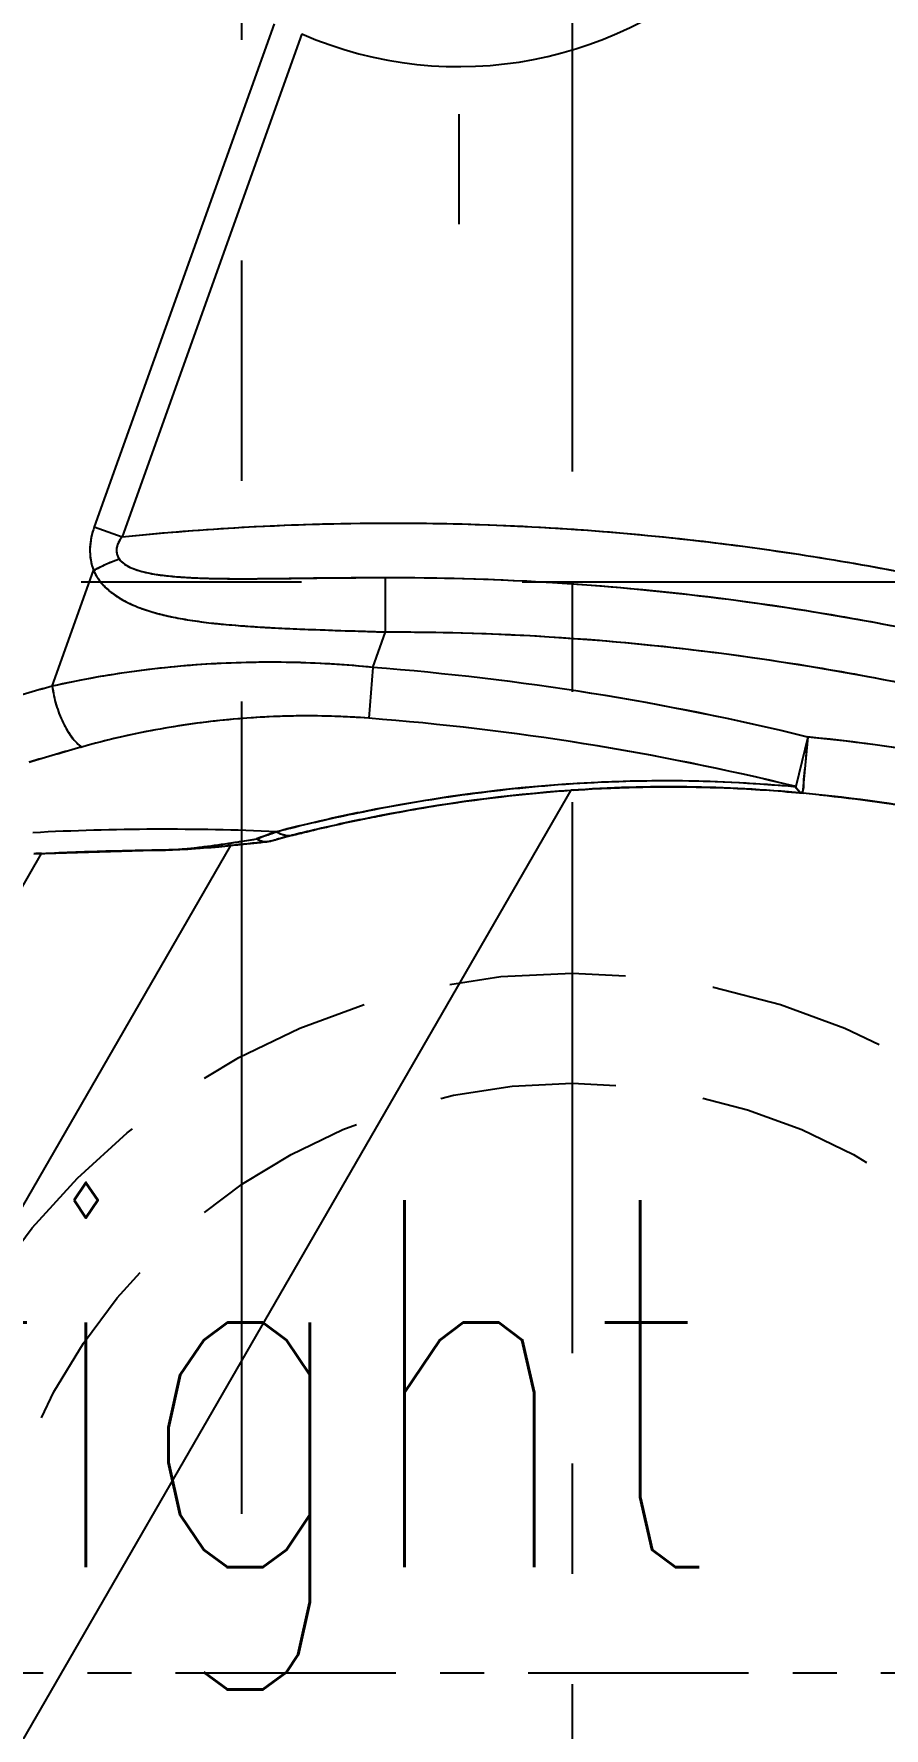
# Model space of a CAD drawing. Header units: millimetres. Extents: x 28656 to 29764, y -21384 to -20601.
# Drawn here: x 29198.39 to 29206.11, y -20912.67 to -20897.3 of the extents above; entities that cross this region are included whole.
import ezdxf

# ---------------------------------------------------------------- set-up
doc = ezdxf.new("R2010")
doc.units = ezdxf.units.MM
doc.header["$LTSCALE"] = 8
for name, pattern in [('CENTER', [2, 1.25, -0.25, 0.25, -0.25]), ('CENTER2', [1.125, 0.75, -0.125, 0.125, -0.125]), ('HIDDEN', [0.375, 0.25, -0.125])]:
    doc.linetypes.add(name, pattern=pattern)
for name, color, linetype in [('Cav-cor', 30, 'Continuous'), ('CL', 1, 'Continuous'), ('PIN', 5, 'Continuous'), ('PRODUCT', 1, 'Continuous')]:
    doc.layers.add(name, color=color, linetype=linetype)
doc.styles.add('txt', font='txt.shx', dxfattribs={"width": 0.75, "height": 3.2})

msp = doc.modelspace()

# ---------------------------------------------------------------- linework, layer by layer
at = {"linetype": 'CENTER', "ltscale": 0.5}
msp.add_line((29203.28, -20648.266), (29203.28, -20998.266), dxfattribs=at)
at = {"color": 8, "linetype": 'CENTER', "ltscale": 0.2}
msp.add_line((29193.28, -20912.166), (29213.28, -20912.166), dxfattribs=at)
at = {"color": 8, "linetype": 'HIDDEN', "ltscale": 0.8}
for radius in [6.35, 5.35]:
    msp.add_circle((29203.28, -20912.166), radius, dxfattribs=at)
at = {"layer": 'Cav-cor', "color": 241}
for p, q in [((29200.574, -20897.206), (29198.943, -20901.769)), ((29200.826, -20897.297), (29199.195, -20901.859)), ((29198.943, -20901.769), (29199.195, -20901.859)), ((29198.562, -20903.214), (29198.937, -20902.165)), ((29201.586, -20902.722), (29201.585, -20902.228)), ((29201.471, -20903.044), (29201.586, -20902.722)), ((29201.471, -20903.044), (29201.435, -20903.505)), ((29205.417, -20903.676), (29205.307, -20904.125)), ((29205.417, -20903.676), (29205.369, -20904.184)), ((29203.267, -20904.158), (29192.601, -20922.633)), ((29200.574, -20904.542), (29200.595, -20904.534)), ((29200.74, -20904.567), (29200.747, -20904.565)), ((29189.624, -20922.948), (29200.183, -20904.659)), ((29200.074, -20904.67), (29200.183, -20904.659)), ((29200.515, -20904.624), (29200.52, -20904.623)), ((29188.179, -20922.545), (29198.465, -20904.731))]:
    msp.add_line(p, q, dxfattribs=at)
for centre, radius, start, end in [((29202.251, -20894.024), 3.57, 246.4702, 24.2664), ((29199.587, -20927.474), 24.502, 76.2405, 85.5901), ((29206.325, -20931.267), 29.107, 105.4683, 106.4656), ((29199.587, -20927.474), 24.04, 76.2282, 85.5901), ((29206.588, -20931.324), 28.63, 105.7239, 106.7194), ((29204.233, -20918.399), 14.332, 93.8917, 101.0129), ((29204.26, -20918.25), 14.126, 94.0295, 101.2171), ((29204.166, -20916.859), 12.732, 84.5658, 94.0482), ((29204.356, -20919.052), 14.997, 100.9958, 102.7588), ((29204.413, -20919.091), 14.981, 101.1634, 102.9238), ((29199.587, -20927.474), 22.962, 87.4836, 93), ((29205.426, -20918.074), 14.376, 109.7254, 110.4022), ((29204.447, -20919.448), 15.403, 102.9811, 104.4839), ((29204.514, -20919.521), 15.423, 104.1646, 104.7135), ((29204.479, -20919.381), 15.279, 103.1421, 104.1393), ((29204.394, -20919.223), 15.172, 102.7571, 102.9767), ((29204.453, -20919.272), 15.167, 102.9206, 103.1411), ((29198.617, -20894.296), 10.458, 277.9879, 278.4095), ((29198.287, -20892.047), 12.732, 278.3989, 278.5463), ((29200.5, -20904.482), 0.143, 257.108, 276.2458), ((29199.559, -20900.662), 4.076, 283.6429, 284.75), ((29199.587, -20927.474), 22.771, 92.8241, 93)]:
    msp.add_arc(centre, radius, start, end, dxfattribs=at)
for points, knots in [([(29198.943, -20901.769), (29198.92, -20901.833), (29198.898, -20901.935), (29198.907, -20902.07), (29198.925, -20902.135), (29198.937, -20902.165)], [0, 0, 0, 0, 0.509157, 0.758187, 1, 1, 1, 1]), ([(29199.195, -20901.859), (29199.876, -20901.79), (29201.244, -20901.708), (29203.299, -20901.762), (29205.341, -20901.99), (29206.686, -20902.253), (29207.352, -20902.411)], [0, 0, 0, 0, 0.25001, 0.500011, 0.750007, 1, 1, 1, 1]), ([(29199.195, -20901.859), (29199.184, -20901.874), (29199.163, -20901.905), (29199.143, -20901.957), (29199.143, -20902.012), (29199.159, -20902.045), (29199.169, -20902.06)], [0, 0, 0, 0, 0.256064, 0.510112, 0.758239, 1, 1, 1, 1]), ([(29198.937, -20902.165), (29198.973, -20902.144), (29199.049, -20902.105), (29199.128, -20902.074), (29199.169, -20902.06)], [0, 0, 0, 0, 0.49145, 1, 1, 1, 1]), ([(29199.169, -20902.06), (29199.183, -20902.08), (29199.22, -20902.113), (29199.286, -20902.145), (29199.357, -20902.169), (29199.454, -20902.193), (29199.578, -20902.212), (29199.73, -20902.225), (29199.882, -20902.233), (29200.087, -20902.239), (29200.344, -20902.24), (29200.653, -20902.237), (29200.963, -20902.233), (29201.274, -20902.229), (29201.481, -20902.228), (29201.585, -20902.228)], [0, 0, 0, 0, 0.029688, 0.059631, 0.089857, 0.120314, 0.181715, 0.243608, 0.305847, 0.368349, 0.493922, 0.620036, 0.746508, 0.8732, 1, 1, 1, 1]), ([(29198.937, -20902.165), (29198.948, -20902.19), (29198.975, -20902.239), (29199.044, -20902.324), (29199.152, -20902.409), (29199.299, -20902.484), (29199.457, -20902.54), (29199.621, -20902.581), (29199.79, -20902.613), (29199.962, -20902.637), (29200.197, -20902.661), (29200.494, -20902.682), (29200.855, -20902.698), (29201.22, -20902.711), (29201.464, -20902.718), (29201.586, -20902.722)], [0, 0, 0, 0, 0.029803, 0.059129, 0.117158, 0.175643, 0.235051, 0.295453, 0.356786, 0.418946, 0.481824, 0.609334, 0.738609, 0.869023, 1, 1, 1, 1]), ([(29201.585, -20902.228), (29202.535, -20902.226), (29204.438, -20902.337), (29206.313, -20902.673), (29207.238, -20902.892)], [0, 0, 0, 0, 0.499988, 1, 1, 1, 1]), ([(29201.586, -20902.722), (29202.517, -20902.719), (29204.381, -20902.828), (29206.218, -20903.158), (29207.124, -20903.372)], [0, 0, 0, 0, 0.499988, 1, 1, 1, 1]), ([(29201.471, -20903.044), (29200.971, -20902.993), (29199.992, -20902.974), (29199.022, -20903.11), (29198.562, -20903.214)], [0, 0, 0, 0, 0.515507, 1, 1, 1, 1]), ([(29198.562, -20903.214), (29198.569, -20903.272), (29198.594, -20903.385), (29198.644, -20903.519), (29198.696, -20903.615), (29198.737, -20903.677), (29198.781, -20903.728), (29198.813, -20903.755), (29198.829, -20903.766)], [0, 0, 0, 0, 0.277923, 0.552883, 0.681254, 0.799896, 0.906641, 1, 1, 1, 1]), ([(29201.435, -20903.505), (29201.208, -20903.488), (29200.332, -20903.462), (29199.452, -20903.591), (29198.829, -20903.766)], [0, 0, 0, 0, 0.260433, 1, 1, 1, 1]), ([(29208.653, -20904.297), (29208.122, -20904.152), (29207.052, -20903.893), (29205.962, -20903.727), (29205.414, -20903.675)], [0, 0, 0, 0, 0.500047, 1, 1, 1, 1]), ([(29203.261, -20904.099), (29203.597, -20904.077), (29204.281, -20904.057), (29204.965, -20904.094), (29205.31, -20904.125)], [0, 0, 0, 0, 0.493231, 1, 1, 1, 1]), ([(29205.369, -20904.184), (29205.364, -20904.183), (29205.351, -20904.179), (29205.335, -20904.167), (29205.32, -20904.148), (29205.311, -20904.133), (29205.307, -20904.125)], [0, 0, 0, 0, 0.198868, 0.423037, 0.687174, 1, 1, 1, 1]), ([(29200.74, -20904.567), (29200.729, -20904.57), (29200.705, -20904.573), (29200.654, -20904.566), (29200.617, -20904.549), (29200.595, -20904.534)], [0, 0, 0, 0, 0.228575, 0.466906, 1, 1, 1, 1]), ([(29198.465, -20904.731), (29198.672, -20904.721), (29199.081, -20904.706), (29199.491, -20904.7), (29199.694, -20904.695)], [0, 0, 0, 0, 0.505935, 1, 1, 1, 1]), ([(29199.694, -20904.695), (29199.724, -20904.692), (29199.85, -20904.682), (29199.976, -20904.666), (29200.071, -20904.653)], [0, 0, 0, 0, 0.242167, 1, 1, 1, 1]), ([(29199.694, -20904.695), (29199.726, -20904.694), (29199.853, -20904.689), (29199.98, -20904.678), (29200.074, -20904.67)], [0, 0, 0, 0, 0.252886, 1, 1, 1, 1]), ([(29200.179, -20904.637), (29200.198, -20904.634), (29200.277, -20904.622), (29200.355, -20904.609), (29200.414, -20904.6)], [0, 0, 0, 0, 0.246631, 1, 1, 1, 1]), ([(29200.183, -20904.659), (29200.211, -20904.656), (29200.321, -20904.645), (29200.432, -20904.633), (29200.515, -20904.624)], [0, 0, 0, 0, 0.247806, 1, 1, 1, 1]), ([(29200.416, -20904.599), (29200.42, -20904.602), (29200.437, -20904.611), (29200.454, -20904.618), (29200.468, -20904.621)], [0, 0, 0, 0, 0.265655, 1, 1, 1, 1])]:
    msp.add_open_spline(points, degree=3, knots=knots, dxfattribs=at)
msp.add_open_spline([(29209.025, -20904.932), (29207.826, -20904.583), (29206.606, -20904.3), (29205.372, -20904.184)], degree=3, dxfattribs=at)
at = {"layer": 'CL', "color": 6, "linetype": 'CENTER'}
for p, q in [((29200.28, -20887.352), (29200.28, -20910.723)), ((29170.824, -20902.266), (29229.736, -20902.266))]:
    msp.add_line(p, q, dxfattribs=at)
at = {"layer": 'PIN', "color": 61, "linetype": 'CENTER2'}
msp.add_line((29202.251, -20889.024), (29202.251, -20899.024), dxfattribs=at)
at = {"layer": 'PRODUCT'}
for p, q in [((29200.574, -20897.206), (29198.943, -20901.769)), ((29200.826, -20897.297), (29199.195, -20901.859)), ((29198.943, -20901.769), (29199.195, -20901.859)), ((29198.562, -20903.214), (29198.937, -20902.165)), ((29201.586, -20902.722), (29201.585, -20902.228)), ((29201.471, -20903.044), (29201.586, -20902.722)), ((29201.471, -20903.044), (29201.435, -20903.505)), ((29205.417, -20903.676), (29205.307, -20904.125)), ((29198.395, -20904.734), (29199.486, -20904.703)), ((29199.485, -20904.703), (29199.485, -20904.703)), ((29200.515, -20904.624), (29200.533, -20904.621))]:
    msp.add_line(p, q, dxfattribs=at)
for centre, radius, start, end in [((29202.251, -20894.024), 3.57, 246.4702, 24.2664), ((29199.587, -20927.474), 24.502, 76.2338, 85.5901), ((29199.587, -20927.474), 24.04, 76.2228, 85.5901), ((29199.587, -20927.474), 22.962, 87.4836, 93)]:
    msp.add_arc(centre, radius, start, end, dxfattribs=at)
for points, start_tangent, end_tangent in [([(29198.943, -20901.769), (29198.916, -20901.862), (29198.904, -20901.952), (29198.906, -20902.033), (29198.918, -20902.104), (29198.937, -20902.165)], (-0.336722, -0.941604), (0.35948, -0.933153)), ([(29199.195, -20901.859), (29200.671, -20901.754), (29202.042, -20901.737), (29203.309, -20901.792), (29204.469, -20901.9), (29205.532, -20902.049), (29206.494, -20902.223), (29207.352, -20902.411)], (0.994826, 0.101598), (0.97301, -0.230764)), ([(29199.195, -20901.859), (29199.164, -20901.908), (29199.147, -20901.953), (29199.145, -20901.994), (29199.153, -20902.03), (29199.169, -20902.06)], (-0.613093, -0.790011), (0.566812, -0.823847)), ([(29198.937, -20902.165), (29199.01, -20902.126), (29199.088, -20902.09), (29199.169, -20902.06)], (0.863179, 0.504899), (0.94604, 0.324051)), ([(29199.169, -20902.06), (29199.216, -20902.106), (29199.287, -20902.144), (29199.378, -20902.174), (29199.489, -20902.197), (29199.617, -20902.214), (29199.76, -20902.226), (29199.92, -20902.234), (29200.096, -20902.238), (29200.291, -20902.239), (29200.505, -20902.238), (29200.74, -20902.235), (29200.997, -20902.232), (29201.278, -20902.23), (29201.585, -20902.228)], (0.569016, -0.822326), (0.999997, 0.002531)), ([(29198.937, -20902.165), (29198.997, -20902.265), (29199.082, -20902.351), (29199.187, -20902.424), (29199.313, -20902.486), (29199.456, -20902.537), (29199.614, -20902.578), (29199.789, -20902.611), (29199.981, -20902.638), (29200.192, -20902.659), (29200.424, -20902.676), (29200.677, -20902.69), (29200.954, -20902.701), (29201.256, -20902.712), (29201.586, -20902.722)], (0.408838, -0.912607), (0.999558, -0.029718)), ([(29201.585, -20902.228), (29203.45, -20902.297), (29205.329, -20902.516), (29207.238, -20902.892)], (0.999997, 0.002538), (0.973012, -0.230755)), ([(29201.586, -20902.722), (29203.411, -20902.789), (29205.252, -20903.004), (29207.124, -20903.372)], (0.999997, 0.002546), (0.973014, -0.230746)), ([(29201.471, -20903.044), (29200.774, -20903), (29200.049, -20903.01), (29199.307, -20903.08), (29198.562, -20903.214)], (-0.994756, 0.102276), (-0.975607, -0.219522)), ([(29198.562, -20903.214), (29198.318, -20903.282), (29198.075, -20903.353)], (-0.963778, -0.266707), (-0.958989, -0.283443)), ([(29198.562, -20903.214), (29198.598, -20903.385), (29198.66, -20903.546), (29198.74, -20903.678), (29198.829, -20903.766)], (0.127286, -0.991866), (0.823855, -0.5668)), ([(29201.435, -20903.505), (29200.814, -20903.484), (29200.165, -20903.518), (29199.499, -20903.61), (29198.829, -20903.766)], (-0.997044, 0.076833), (-0.962583, -0.270986)), ([(29198.829, -20903.766), (29198.59, -20903.835), (29198.351, -20903.905)], (-0.962579, -0.271003), (-0.957724, -0.287689)), ([(29205.417, -20903.676), (29205.401, -20903.833), (29205.388, -20903.974), (29205.377, -20904.087), (29205.371, -20904.159), (29205.369, -20904.184)], (-0.09974, -0.995014), (0.995323, -0.096605)), ([(29208.251, -20904.191), (29206.807, -20903.87), (29205.417, -20903.677)], (-0.968717, 0.248166), (-0.995708, 0.092551)), ([(29202.632, -20904.156), (29203.088, -20904.112), (29204.132, -20904.07), (29205.312, -20904.126)], (0.993725, 0.111847), (0.995893, -0.090539)), ([(29202.638, -20904.217), (29204.658, -20904.136), (29205.309, -20904.178)], (0.993344, 0.115188), (0.996029, -0.089028)), ([(29200.725, -20904.501), (29201.333, -20904.363), (29202.16, -20904.217), (29202.632, -20904.156)], (0.970363, 0.241651), (0.993725, 0.111847)), ([(29201.352, -20904.426), (29202.638, -20904.217)], (0.978912, 0.20428), (0.993344, 0.115188)), ([(29203.295, -20904.156), (29203.962, -20904.128)], (0.997742, 0.067168), (0.999865, 0.016404)), ([(29203.962, -20904.128), (29204.268, -20904.127)], (0.999865, 0.016404), (0.999972, -0.00752)), ([(29205.369, -20904.184), (29205.347, -20904.175), (29205.326, -20904.156), (29205.307, -20904.125)], (-0.995619, 0.093501), (-0.425262, 0.90507)), ([(29205.309, -20904.178), (29205.374, -20904.184)], (0.996029, -0.089028), (0.995594, -0.093765)), ([(29208.124, -20904.685), (29205.374, -20904.184)], (-0.968707, 0.248209), (-0.995594, 0.093765)), ([(29205.526, -20904.199), (29206.563, -20904.345)], (0.994509, -0.104647), (0.985155, -0.171668)), ([(29201.352, -20904.426), (29201.536, -20904.389)], (0.978912, 0.20428), (0.981409, 0.19193)), ([(29201.536, -20904.389), (29202.243, -20904.268)], (0.981409, 0.19193), (0.989687, 0.143246)), ([(29200.414, -20904.6), (29200.5, -20904.568)], (0.937258, 0.348637), (0.939498, 0.342556)), ([(29200.5, -20904.568), (29200.512, -20904.564)], (0.939498, 0.342556), (0.939799, 0.341727)), ([(29200.512, -20904.564), (29200.541, -20904.554)], (0.939799, 0.341727), (0.940484, 0.339839)), ([(29200.541, -20904.554), (29200.595, -20904.534)], (0.940484, 0.339839), (0.941678, 0.336516)), ([(29200.595, -20904.534), (29200.725, -20904.501)], (0.968234, 0.250044), (0.970363, 0.241651)), ([(29200.601, -20904.538), (29200.595, -20904.534)], (-0.848464, 0.529253), (-0.83568, 0.549217)), ([(29200.74, -20904.567), (29200.693, -20904.571), (29200.645, -20904.56), (29200.601, -20904.538)], (-0.969597, -0.244709), (-0.848464, 0.529253)), ([(29200.647, -20904.591), (29200.74, -20904.567)], (0.968048, 0.250764), (0.969598, 0.244703)), ([(29200.74, -20904.567), (29200.871, -20904.534)], (0.969598, 0.244704), (0.971718, 0.236144)), ([(29200.871, -20904.534), (29201.352, -20904.426)], (0.971718, 0.236144), (0.978912, 0.20428)), ([(29199.485, -20904.703), (29199.651, -20904.698), (29199.876, -20904.677), (29200.129, -20904.644), (29200.414, -20904.6)], (0.999989, 0.004692), (0.987272, 0.159043)), ([(29200.418, -20904.634), (29200.093, -20904.668), (29199.59, -20904.702), (29199.485, -20904.703)], (-0.994174, -0.107788), (-0.999987, -0.005105)), ([(29200.416, -20904.599), (29200.474, -20904.622), (29200.515, -20904.624)], (0.867948, -0.496654), (0.993941, 0.109915)), ([(29200.515, -20904.624), (29200.418, -20904.634)], (-0.994096, -0.108504), (-0.994174, -0.107788)), ([(29200.533, -20904.621), (29200.548, -20904.617)], (0.966766, 0.255663), (0.966694, 0.255933)), ([(29200.548, -20904.617), (29200.563, -20904.613)], (0.966694, 0.255933), (0.966625, 0.256197)), ([(29200.562, -20904.613), (29200.647, -20904.591)], (0.966618, 0.256221), (0.968048, 0.250764)), ([(29200.562, -20904.613), (29200.611, -20904.6)], (0.966618, 0.256221), (0.967448, 0.253068))]:
    msp.add_spline(points, degree=3, dxfattribs=dict(at, start_tangent=start_tangent, end_tangent=end_tangent))

# ---------------------------------------------------------------- texts
at = {"layer": 'PRODUCT', "color": 4, "insert": (29174.575, -20907.877), "char_height": 3.32928, "width": 33.03368, "attachment_point": 1, "style": 'txt'}
msp.add_mtext('frown-lever-right', dxfattribs=at)

doc.saveas('drawing.dxf')
